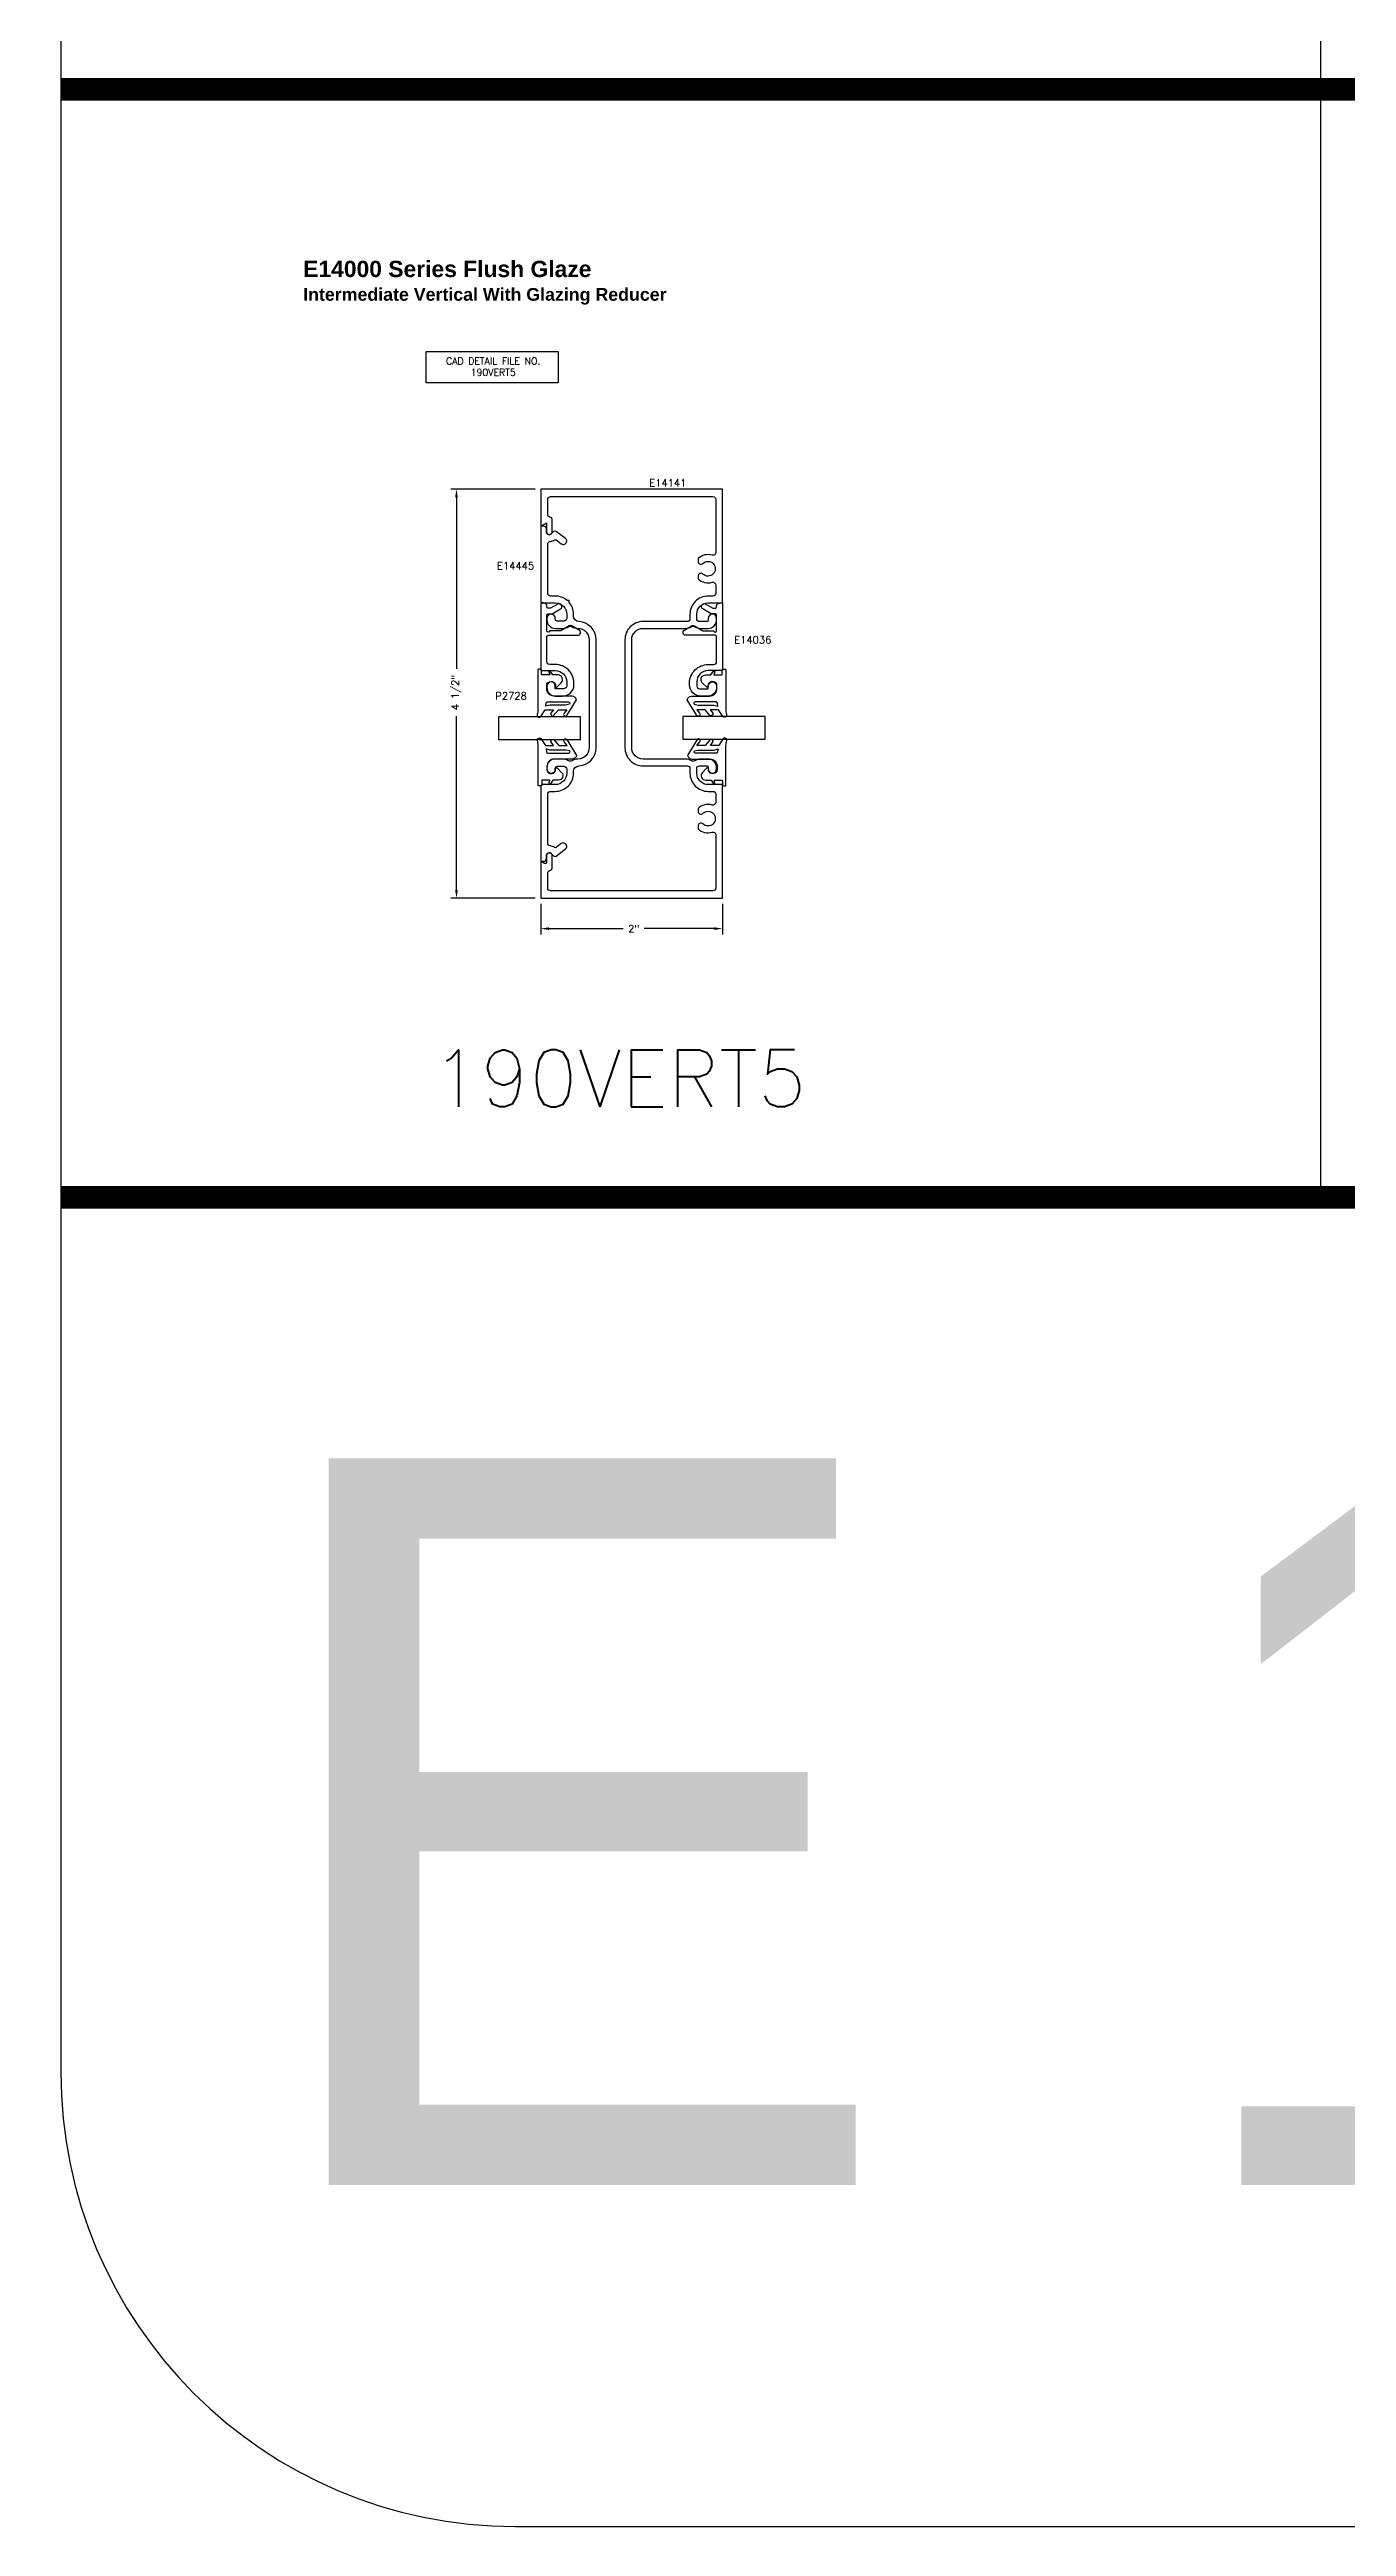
# Model space of a CAD drawing. Extents: x 0 to 139, y -24 to 89.
# Drawn here: x 0.13 to 14.4, y -24.41 to 2.85 of the extents above; entities that cross this region are included whole.
import ezdxf

# ---------------------------------------------------------------- set-up
doc = ezdxf.new("R2010")
doc.units = 0
doc.header["$MEASUREMENT"] = 0
doc.layers.get('DEFPOINTS').update_dxf_attribs({"linetype": 'CONTINUOUS'})
for name, color, linetype in [('R-ANNO-DIMS', 3, 'CONTINUOUS'), ('R-ANNO-TEXT', 6, 'CONTINUOUS'), ('R-DET1', 4, 'CONTINUOUS'), ('R-DET2', 2, 'CONTINUOUS'), ('R-OTLN', 1, 'CONTINUOUS'), ('TITLE', 7, 'CONTINUOUS')]:
    doc.layers.add(name, color=color, linetype=linetype)
doc.styles.add('CITYBLUEPRINT', font='cibt____.pfb')
doc.styles.get("Standard").update_dxf_attribs({"font": 'simplex'})
doc.dimstyles.new('1X', dxfattribs={"dimtxt": 0.08, "dimasz": 0.09, "dimexe": 0.0625, "dimexo": 0.0625, "dimgap": 0.062, "dimtad": 0, "dimdec": 5, "dimzin": 4, "dimtxsty": 'STANDARD', "dimcen": 0, "dimclrd": 256, "dimclre": 256, "dimclrt": 256, "dimazin": 3, "dimtfac": 1, "dimtdec": 5, "dimtofl": 0, "dimtmove": 0, "dimatfit": 3, "dimtolj": 1, "dimtzin": 4})

# ---------------------------------------------------------------- blocks, each defined once
blk = doc.blocks.new('*D87')
at = {"layer": 'DEFPOINTS', "color": 0}
for p in [(4.604, -1.986), (5.533, -1.986), (5.533, -6.486)]:
    blk.add_point(p, dxfattribs=at)
at = {"layer": 'R-ANNO-DIMS'}
for p, q in [((5.471, -1.986), (4.542, -1.986)), ((4.604, -2.076), (4.604, -3.961)), ((4.604, -6.396), (4.604, -4.485)), ((5.471, -6.486), (4.542, -6.486))]:
    blk.add_line(p, q, dxfattribs=at)
for points in [[(4.589, -2.076), (4.619, -2.076), (4.604, -1.986)], [(4.589, -6.396), (4.619, -6.396), (4.604, -6.486)]]:
    blk.add_solid(points, dxfattribs=at)
at = {"layer": 'R-ANNO-DIMS', "insert": (4.604, -4.223), "char_height": 0.08, "attachment_point": 5, "rotation": 90}
blk.add_mtext('\\A1;4 1/2"', dxfattribs=at)
blk = doc.blocks.new('*D88')
at = {"layer": 'DEFPOINTS', "color": 0}
for p in [(5.533, -6.486), (7.533, -6.486), (7.533, -6.822)]:
    blk.add_point(p, dxfattribs=at)
at = {"layer": 'R-ANNO-DIMS'}
for p, q in [((5.533, -6.549), (5.533, -6.885)), ((7.533, -6.549), (7.533, -6.885)), ((5.623, -6.822), (6.44, -6.822)), ((7.443, -6.822), (6.67, -6.822))]:
    blk.add_line(p, q, dxfattribs=at)
for points in [[(5.623, -6.807), (5.623, -6.837), (5.533, -6.822)], [(7.443, -6.807), (7.443, -6.837), (7.533, -6.822)]]:
    blk.add_solid(points, dxfattribs=at)
at = {"layer": 'R-ANNO-DIMS', "insert": (6.555, -6.822), "char_height": 0.08, "attachment_point": 5}
blk.add_mtext('\\A1;2"', dxfattribs=at)
blk = doc.blocks.new('P2728_GASKET')
at = {"layer": 'R-DET2'}
blk.add_lwpolyline([(86.461, 33.362), (86.567, 33.537, 0.301952), (86.52, 33.577), (86.32, 33.577, -0.414214), (86.24, 33.657), (86.24, 33.695, -0.388879), (86.276, 33.735), (86.292, 33.736, -0.440011), (86.336, 33.696), (86.336, 33.682, 0.668179), (86.353, 33.675), (86.401, 33.724, 0.668179), (86.366, 33.809), (86.307, 33.809), (86.279, 33.849, 0.836323), (86.264, 33.842), (86.273, 33.809), (86.189, 33.809, -0.414214), (86.183, 33.815), (86.183, 33.865, 0.414214), (86.177, 33.871), (86.149, 33.871, 0.414214), (86.143, 33.865), (86.143, 33.427, -0.083245), (86.135, 33.378), (86.135, 33.378)], format="xyb", dxfattribs=at)
for points in [[(86.174, 33.352), (86.223, 33.426), (86.314, 33.426), (86.283, 33.384)], [(86.313, 33.359), (86.371, 33.426), (86.462, 33.426), (86.431, 33.388)]]:
    blk.add_lwpolyline(points, dxfattribs=at)
blk.add_lwpolyline([(86.235, 33.499, -0.372312), (86.249, 33.512), (86.48, 33.512, -0.668179), (86.49, 33.486), (86.448, 33.478), (86.274, 33.478), (86.23, 33.465)], format="xyb", close=True, dxfattribs=at)
at = {"layer": 'R-DET2', "ltscale": 0.1}
for centre, radius, start, end in [((86.157, 33.369), 0.0237, 157.7655, 314.5007), ((86.313, 33.388), 0.0297, 188.4603, 270), ((86.446, 33.375), 0.0199, 139.7022, 319.7022)]:
    blk.add_arc(centre, radius, start, end, dxfattribs=at)

msp = doc.modelspace()

# ---------------------------------------------------------------- linework, layer by layer
at = {"layer": 'R-ANNO-TEXT'}
msp.add_lwpolyline([(4.2718372, -0.4710408), (5.7233172, -0.4710408), (5.7233172, -0.8131036), (4.2718372, -0.8131036)], close=True, dxfattribs=at)
at = {"layer": 'R-DET1'}
for points in [[(5.8398804, -4.9748762, 0.1452865705), (5.7723804, -4.9550762), (5.6920804, -4.9550762, 0.4150537634), (5.5990804, -5.0480762), (5.5990804, -5.0645762, 1.0129010917), (5.6920804, -5.0633762), (5.6920804, -5.0550762, -0.4142135624), (5.7120804, -5.0350762), (5.7860804, -5.0350762, -0.4161327233), (5.8170804, -5.0660762), (5.8170804, -5.1110762, -0.4142135624), (5.6920804, -5.2360762), (5.5530804, -5.2360762, 0.4142135624), (5.5330804, -5.2560762), (5.5330804, -6.0700762, 0.4142135624), (5.5430804, -6.0800762), (5.5640804, -6.0800762, 0.4129032258), (5.5950804, -6.0490762), (5.5950804, -6.0170762, -0.6690389661), (5.6479804, -5.9950762), (5.6736566, -6.0208202, 0.3726509123), (5.6997632, -6.0227371), (5.8045804, -5.9446762, 0.2383281561), (5.8170804, -5.9198762), (5.8170804, -5.9165762, 0.6157428407), (5.7571804, -5.8864762), (5.7014804, -5.9279762, -0.3082190999), (5.6842804, -5.9284762, 0.1213374475), (5.6360804, -5.9114762, -0.3842927381), (5.6080804, -5.8806762), (5.6080804, -5.3410762, -0.4166706115), (5.6380804, -5.3110762), (5.6920804, -5.3110762, 0.4142135624), (5.8920804, -5.1110762), (5.8920804, -5.0917019, -0.3986406071), (5.9507674, -5.0297905, 0.3986406071), (6.1400804, -4.8300762), (6.1400804, -3.6420762, 0.3986406071), (5.9507674, -3.4423619, -0.3986406071), (5.8920804, -3.3804505), (5.8920804, -3.3610762, 0.1786830484), (5.8441083, -3.2311243), (5.8441083, -3.2090482), (5.8220323, -3.2090482, 0.1786830484), (5.6920804, -3.1610762), (5.6380804, -3.1610762, -0.4133333333), (5.6080804, -3.1310762), (5.6080804, -2.5913762, -0.3842927381), (5.6360804, -2.5605762, 0.1250270914), (5.6842804, -2.5435762, -0.3082190999), (5.7014804, -2.5440762), (5.7571804, -2.5855762, 0.6157428407), (5.8170804, -2.5554762), (5.8170804, -2.5522762, 0.2391768851), (5.8045804, -2.5273762), (5.6997428, -2.4493883, 0.3721215311), (5.6736634, -2.4512931), (5.6479804, -2.4769762, -0.667873573), (5.5950804, -2.4550762), (5.5950804, -2.4230762, 0.4161327233), (5.5640804, -2.3920762), (5.5430804, -2.3920762, 0.4142135624), (5.5330804, -2.4020762), (5.5330804, -3.2160762, 0.4142135624), (5.5530804, -3.2360762), (5.6920804, -3.2360762, -0.4142135624), (5.8170804, -3.3610762), (5.8170804, -3.4060762, -0.4129032258), (5.7860804, -3.4370762), (5.7120804, -3.4370762, -0.4142135624), (5.6920804, -3.4170762), (5.6920804, -3.4086762, 1.0118394562), (5.5990804, -3.4075762), (5.5990804, -3.4240762, 0.4139789032), (5.6920804, -3.5170762), (5.7723804, -3.5170762, 0.1438656715), (5.8398804, -3.4971762, -0.2925397147), (5.8733804, -3.4971762, 0.1425656593), (5.9406359, -3.5170753, -0.4129124678), (6.0650804, -3.6420741), (6.0650804, -4.8300767, -0.4135158467), (5.9403782, -4.9550764, 0.143455795), (5.8733804, -4.9748762, -0.2925397147)], [(5.7185433, -3.2490242), (5.6405322, -3.2940762), (5.6140804, -3.2940762, -0.4142135624), (5.5990804, -3.2790762), (5.5990804, -3.2649631, 0.2678077575), (5.5915872, -3.2519767), (5.5640804, -3.2360762), (5.5330804, -3.2360762), (5.5330804, -3.9810762), (5.6920804, -3.9810762, -0.4142135624), (5.8170804, -4.1060762), (5.8170804, -4.1510762, -0.4129032258), (5.7860804, -4.1820762), (5.6920804, -4.1820762), (5.6920804, -4.1525762, 1), (5.5990804, -4.1525762), (5.5990804, -4.1690762, 0.4150537634), (5.6920804, -4.2620762), (5.7720804, -4.2620762, 0.4120367457), (5.8970804, -4.1380762), (5.8970804, -4.1200762, 0.4142135624), (5.6920804, -3.9150762), (5.6300804, -3.9150762, -0.4142135624), (5.5990804, -3.8840762), (5.5990804, -3.6080762, -0.4142135624), (5.6140804, -3.5930762), (5.9375804, -3.5930762, 0.7660915713), (5.9530804, -3.5352762), (5.8747804, -3.4900762, 0.2613254343), (5.8426804, -3.4906762), (5.7518804, -3.5430762), (5.6300804, -3.5430762, -0.4133333333), (5.6150804, -3.5580762), (5.6140804, -3.5580762, -0.4133333333), (5.5990804, -3.5430762), (5.5990804, -3.3710762, -0.4142135624), (5.6140804, -3.3560762), (5.6570804, -3.3560762), (5.7495433, -3.3027242, 1)], [(7.3476174, -3.2490242), (7.4256285, -3.2940762), (7.4520804, -3.2940762, 0.4142135624), (7.4670804, -3.2790762), (7.4670804, -3.2649631, -0.2678077575), (7.4745735, -3.2519767), (7.5020804, -3.2360762), (7.5330804, -3.2360762), (7.5330804, -3.9810762), (7.3740804, -3.9810762, 0.4142135624), (7.2490804, -4.1060762), (7.2490804, -4.1510762, 0.4129032258), (7.2800804, -4.1820762), (7.3740804, -4.1820762), (7.3740804, -4.1525762, -1), (7.4670804, -4.1525762), (7.4670804, -4.1690762, -0.4150537634), (7.3740804, -4.2620762), (7.2940804, -4.2620762, -0.4120367457), (7.1690804, -4.1380762), (7.1690804, -4.1200762, -0.4142135624), (7.3740804, -3.9150762), (7.4360804, -3.9150762, 0.4142135624), (7.4670804, -3.8840762), (7.4670804, -3.6080762, 0.4142135624), (7.4520804, -3.5930762), (7.1285804, -3.5930762, -0.7660915713), (7.1130804, -3.5352762), (7.1913804, -3.4900762, -0.2613254343), (7.2234804, -3.4906762), (7.3142804, -3.5430762), (7.4360804, -3.5430762, 0.4133333333), (7.4510804, -3.5580762), (7.4520804, -3.5580762, 0.4133333333), (7.4670804, -3.5430762), (7.4670804, -3.3710762, 0.4142135624), (7.4520804, -3.3560762), (7.4090804, -3.3560762), (7.3166174, -3.3027242, -1)]]:
    msp.add_lwpolyline(points, format="xyb", close=True, dxfattribs=at)
at = {"layer": 'R-DET2'}
for points in [[(5.0648434, -4.4907463), (5.0648434, -4.7407463), (5.9705803, -4.7407463), (5.9705803, -4.4907463), (5.0648434, -4.4907463)], [(7.0955803, -4.4857105), (7.0955803, -4.7357105), (8.0013172, -4.7357105), (8.0013172, -4.4857105), (7.0955803, -4.4857105)]]:
    msp.add_lwpolyline(points, dxfattribs=at)
at = {"layer": 'R-OTLN'}
msp.add_lwpolyline([(7.4580804, -5.3420762), (7.4580905, -5.432337, -0.5046620874), (7.4179716, -5.461969, 0.2746149906), (7.2630898, -5.4994517), (7.2630898, -5.5302526, 0.2679491924), (7.2785898, -5.5570994), (7.2788663, -5.5572591, 0.3342700146), (7.3158746, -5.552737, -2.3520248058), (7.3158746, -5.6694154, 0.3342700146), (7.2788663, -5.6648933), (7.2785898, -5.665053, 0.2679491924), (7.2630898, -5.6918998), (7.2630898, -5.7227007, 0.2746142419), (7.4179712, -5.7601836, -0.5046312647), (7.45809, -5.7898126), (7.4580803, -6.3750767, -0.4142087477), (7.4270803, -6.4060762), (5.6390804, -6.4060762, -0.4142135624), (5.6080804, -6.3750762), (5.6080804, -6.21128, -0.3582490687), (5.6330804, -6.1808662, 0.3582490687), (5.6580804, -6.1504524), (5.6580804, -6.017078, 1.000029034), (5.5960804, -6.0170761), (5.5960804, -6.0904685, -0.5773500035), (5.5735804, -6.1034588), (5.5330804, -6.0800762), (5.5330804, -6.4860762), (7.5330804, -6.4860762), (7.5330804, -5.2360762), (7.3740804, -5.2360762, -0.4142135624), (7.2490804, -5.1110762), (7.2490804, -5.0610762, -0.4142135624), (7.2800804, -5.0300762), (7.3590804, -5.0300762, -0.4142135624), (7.3740804, -5.0450762), (7.3740804, -5.0645762, 1), (7.4670804, -5.0645762), (7.4670804, -5.0480762, 0.4150537634), (7.3740804, -4.9550762), (7.2937804, -4.9550759, 0.1438656715), (7.2262804, -4.9749759, -0.2925397147), (7.1927804, -4.9749759, 0.1430626198), (7.1252804, -4.9550759), (6.6580802, -4.9550753, -0.4142132008), (6.5330804, -4.8300753), (6.5330804, -3.6420771, -0.4142132008), (6.6580802, -3.5170771), (7.1252804, -3.5170765, 0.1444870806), (7.1927804, -3.4972765, -0.2925397147), (7.2262804, -3.4972765, 0.1452865705), (7.2937804, -3.5170765), (7.3740804, -3.5170762, 0.4139789032), (7.4670804, -3.4240762), (7.4670804, -3.4075762, 1), (7.3740804, -3.4075762), (7.3740804, -3.4270762, -0.4142135624), (7.3590804, -3.4420762), (7.2800804, -3.4420762, -0.4142135624), (7.2490804, -3.4110762), (7.2490804, -3.3610762, -0.4142135624), (7.3740804, -3.2360762), (7.5330804, -3.2360762), (7.5330804, -1.9860762), (5.5330804, -1.9860762), (5.5330804, -2.3920762), (5.5960804, -2.3557032), (5.5960804, -2.4550762, 1.000029034), (5.6580804, -2.4550743), (5.6580804, -2.3217, 0.3582490687), (5.6330804, -2.2912862, -0.3582490687), (5.6080804, -2.2608724), (5.6080804, -2.0970762, -0.4142135624), (5.6390804, -2.0660762), (7.4270804, -2.0660762, -0.4142135624), (7.4580804, -2.0970762), (7.4580804, -2.6822903, -0.5046259582), (7.4179616, -2.7119188, 0.2746141129), (7.2630802, -2.7494017), (7.2630802, -2.7802026, 0.2679491924), (7.2785802, -2.8070494), (7.2788568, -2.8072091, 0.3342700146), (7.3158651, -2.802687, -2.3520248058), (7.3158651, -2.9193654, 0.3342700146), (7.2788568, -2.9148433), (7.2785802, -2.915003, 0.2679491924), (7.2630802, -2.9418498), (7.2630802, -2.9726507, 0.2746141129), (7.4179616, -3.0101336, -0.5046259582), (7.4580804, -3.0397621), (7.4580804, -3.1300762, -0.4142135624), (7.4270804, -3.1610762), (7.3740804, -3.1610762, 0.4142135624), (7.1740804, -3.3610762), (7.1740804, -3.4110772, -0.4142135624), (7.1430804, -3.4420772), (6.6580804, -3.4420772, 0.4142135624), (6.4580804, -3.6420772), (6.4580804, -4.8300752, 0.4142135624), (6.6580804, -5.0300752), (7.1430804, -5.0300752, -0.4142135624), (7.1740804, -5.0610752), (7.1740804, -5.1110762, 0.4142135624), (7.3740804, -5.3110762), (7.4270804, -5.3110762, -0.4142135624)], format="xyb", close=True, dxfattribs=at)
at = {"layer": 'TITLE'}
for p, q in [((14.1158, 88.8536196), (14.1158, -9.779273)), ((0.25, 83.8536196), (0.25, -19.4082231)), ((5.25, -24.4082231), (133.9080005, -24.4082231))]:
    msp.add_line(p, q, dxfattribs=at)
at = {"layer": 'TITLE', "const_width": 0.25}
for points in [[(0.25, 2.416398), (138.9080005, 2.416398)], [(0.25, -9.779273), (138.9080005, -9.779273)]]:
    msp.add_lwpolyline(points, dxfattribs=at)
at = {"layer": 'TITLE'}
msp.add_arc((5.25, -19.4082231), 5, 180, 270, dxfattribs=at)

# ---------------------------------------------------------------- block references
at = {"layer": 'R-DET2'}
msp.add_blockref('P2728_GASKET', (-80.6428594, -37.8387417), dxfattribs=at)
at = {"layer": 'R-DET2', "xscale": -1}
msp.add_blockref('P2728_GASKET', (93.7110745, -37.8387417), dxfattribs=at)
at = {"layer": 'R-DET2', "xscale": -1, "rotation": 180}
msp.add_blockref('P2728_GASKET', (-80.6405142, 28.6215893), dxfattribs=at)
at = {"layer": 'R-DET2', "rotation": 180}
msp.add_blockref('P2728_GASKET', (93.7134196, 28.6215893), dxfattribs=at)

# ---------------------------------------------------------------- texts
at = {"layer": 'R-ANNO-TEXT', "insert": (5.0085195, -0.5366235), "char_height": 0.075, "width": 1.875, "attachment_point": 2}
msp.add_mtext('CAD DETAIL FILE NO.\\P190VERT5', dxfattribs=at)
at = {"layer": 'R-ANNO-TEXT', "char_height": 0.08, "attachment_point": 6}
for s, insert in [('\\A1;E14141', (7.1344543, -1.9164054)), ('E14445', (5.4589742, -2.8285219)), ('\\A1;E14036', (8.0698562, -3.6433201)), ('\\A1;P2728', (5.3781128, -4.2599477))]:
    msp.add_mtext(s, dxfattribs=dict(at, insert=insert))
at = {"layer": 'TITLE'}
msp.add_text('190VERT5', height=0.625, dxfattribs=at).set_placement((4.3321566, -8.7821294))
at = {"layer": 'TITLE', "style": 'CITYBLUEPRINT'}
msp.add_text('E 14000 SERIES', height=8, dxfattribs=at).set_placement((2.320764, -20.6516059))
at = {"layer": 'TITLE', "insert": (2.9170096, 0.829157, 6.2106922), "char_height": 0.18, "width": 7.44, "attachment_point": 1}
msp.add_mtext('{\\fArial|b1|i0|c0|p34;\\PE14000 Series Flush Glaze\\P\\H0.7778x;Intermediate Vertical With Glazing Reducer}', dxfattribs=at)

# ---------------------------------------------------------------- dimensions: what is measured, and where the dimension line sits
at = {"layer": 'R-ANNO-DIMS'}
dim = msp.add_linear_dim(base=(4.6042089, -1.9860762), p1=(5.5330804, -6.4860762), p2=(5.5330804, -1.9860762), angle=90, dimstyle='1X', override={"dimpost": '"'}, dxfattribs=at)
dim.commit()
dim.dimension.update_dxf_attribs({"geometry": '*D87', "text_midpoint": (4.6042089, -4.2225365), "dimtype": 160})
dim = msp.add_linear_dim(base=(7.5330804, -6.8221139), p1=(5.5330804, -6.4860762), p2=(7.5330804, -6.4860762), dimstyle='1X', override={"dimpost": '"'}, dxfattribs=at)
dim.commit()
dim.dimension.update_dxf_attribs({"geometry": '*D88', "text_midpoint": (6.5550371, -6.8221139), "dimtype": 160})

doc.saveas('drawing.dxf')
